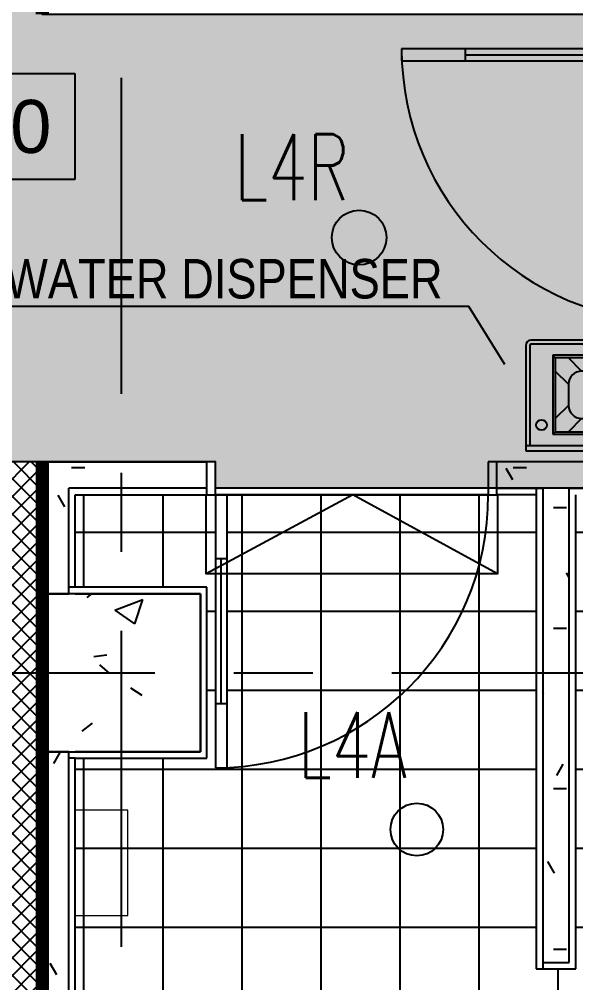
# Model space of a CAD drawing. Header units: millimetres. Extents: x -92759 to 184353, y -15225 to 86714.
# Drawn here: x -40721 to -38608, y 43764 to 47422 of the extents above; entities that cross this region are included whole.
import ezdxf
from ezdxf import colors
from ezdxf.entities.mleader import LeaderData, LeaderLine
from ezdxf.math import Vec2, Vec3

# ---------------------------------------------------------------- set-up
doc = ezdxf.new("R2010")
doc.units = ezdxf.units.MM
doc.linetypes.add('HIDDEN', pattern=[0.375, 0.25, -0.125])
doc.linetypes.add('IDA - Grid Line', pattern=[2100, 1200, -300, 300, -300])
for name, color, linetype in [('0-1', 9, 'Continuous'), ('A-_DOOR----_E', 8, 'Continuous'), ('A-_FLORPATT_H-1', 9, 'Continuous'), ('A-_WALL----_E', 8, 'Continuous'), ('A-_WALL----_H-1', 9, 'Continuous'), ('A-_WALLPRTN_E', 8, 'Continuous'), ('A-PATT-CONC', 8, 'Continuous'), ('E-_LITG _ CKT -DB', 1, 'HIDDEN'), ('E-legend', 1, 'Continuous'), ('HF', 7, 'Continuous'), ('HF Text', 7, 'Continuous'), ('M-ACMV_FCU', 5, 'Continuous'), ('S-_COLN----_E', 8, 'Continuous'), ('water dispenser', 8, 'Continuous')]:
    doc.layers.add(name, color=color, linetype=linetype)
for name, color, linetype, lineweight in [('HFI 9MM FPB', 94, 'Continuous', 5), ('M-ACMV_Control Panel', 7, 'Continuous', 25), ('M-ACMV_CP_ HL', 7, 'Continuous', 20)]:
    doc.layers.add(name, color=color, linetype=linetype, lineweight=lineweight)
doc.layers.add('S-_ANOTGRID_E-1', color=9, linetype='IDA - Grid Line', true_color=0x808080)
doc.styles.add('Arial Narrow', font='ARIALN.TTF')
doc.styles.add('Arial_4', font='arial.ttf', dxfattribs={"height": 1.8})
doc.styles.add('Simplex', font='simplex_.ttf', dxfattribs={"width": 0.7, "height": 450})
pattern_1 = [(0, (-11870.95, 40538.29), (609.6, 152.4), [50.292, -406.908, 50.292, -406.908, -2438.4]), (0, (-11870.95, 40538.29), (609.6, 152.4), [-914.4, 50.292, -864.108, 50.292, -406.908, -1066.8]), (0, (-11870.95, 40538.29), (609.6, 152.4), [-2286, 50.292, -254.508, 50.292, -711.708]), (120, (-11642.35, 40614.49), (-436.7823, 451.7291), [50.292, -406.908, 50.292, -406.908, -2438.4]), (120, (-11642.35, 40614.49), (-436.7823, 451.7291), [-914.4, 50.292, -864.108, 50.292, -406.908, -1066.8]), (120, (-11642.35, 40614.49), (-436.7823, 451.7291), [-2286, 50.292, -254.508, 50.292, -711.708]), (240, (-11566.15, 40919.29), (-172.8177, -604.1291), [50.292, -406.908, 50.292, -406.908, -2438.4]), (240, (-11566.15, 40919.29), (-172.8177, -604.1291), [-914.4, 50.292, -864.108, 50.292, -406.908, -1066.8]), (240, (-11566.15, 40919.29), (-172.8177, -604.1291), [-2286, 50.292, -254.508, 50.292, -711.708])]

# ---------------------------------------------------------------- blocks, each defined once
blk = doc.blocks.new('IDA - F - Single - Swing - FL - Bottom - 1100L X 2200H -TD-06-10140994-BLK8_RHH_1ST STOREY PLAN')
at = {"layer": 'A-_DOOR----_E'}
for p, q in [((518, 1098.5), (473, 1098.5)), ((473, 1098.5), (473, 62.5)), ((518, 62.5), (518, 1098.5)), ((473, 855.5), (518, 855.5)), ((495.5, 855.5), (495.5, 305.5)), ((473, 305.5), (518, 305.5)), ((-518, 62.5), (-550, 62.5)), ((-518, -62.5), (-518, 62.5)), ((473, 62.5), (518, 62.5)), ((550, 62.5), (518, 62.5)), ((518, 62.5), (518, -62.5)), ((-550, -62.5), (-518, -62.5)), ((518, -62.5), (550, -62.5))]:
    blk.add_line(p, q, dxfattribs=at)
blk.add_arc((518, 62.5), 1036, 90, 180, dxfattribs=at)
blk.add_arc((518, 62.5), 1036, 90, 180, dxfattribs=at)
blk = doc.blocks.new('255')
for p, q in [((16995.8, -25738.3), (16696, -26288.3)), ((16696, -26288.3), (16995.8, -26845.3))]:
    blk.add_line(p, q)
blk.add_lwpolyline([(16696, -25738.3), (16995.8, -25738.3), (16995.8, -26845.3), (16696, -26845.3)], close=True)
blk = doc.blocks.new('A$C4750f375')
at = {"layer": 'water dispenser'}
for p, q in [((480, 420), (20, 420)), ((480, 405), (20, 405)), ((0, 400), (0, 0)), ((15, 400), (15, 20)), ((485, 20), (485, 400)), ((500, 0), (500, 400)), ((442.5, 362.5), (102.2, 362.5)), ((102.2, 362.5), (102.2, 62.5)), ((102.2, 362.5), (112.2, 352.5)), ((112.2, 352.5), (112.2, 72.5)), ((432.5, 352.5), (112.2, 352.5)), ((212.2, 302.5), (162.2, 352.5)), ((332.5, 302.5), (382.5, 352.5)), ((432.5, 352.5), (442.5, 362.5)), ((432.5, 72.5), (432.5, 352.5)), ((442.5, 62.5), (442.5, 362.5)), ((162.2, 252.5), (112.2, 302.5)), ((332.5, 302.5), (212.2, 302.5)), ((382.5, 252.5), (432.5, 302.5)), ((162.2, 252.5), (162.2, 172.5)), ((382.5, 172.5), (382.5, 252.5)), ((162.2, 172.5), (112.2, 122.5)), ((382.5, 172.5), (432.5, 122.5)), ((212.2, 122.5), (162.2, 72.5)), ((212.2, 122.5), (332.5, 122.5)), ((332.5, 122.5), (382.5, 72.5)), ((112.2, 72.5), (102.2, 62.5)), ((102.2, 62.5), (442.5, 62.5)), ((112.2, 72.5), (432.5, 72.5)), ((432.5, 72.5), (442.5, 62.5)), ((0, 20), (500, 20)), ((0, 0), (500, 0))]:
    blk.add_line(p, q, dxfattribs=at)
blk.add_circle((59.7, 97.8), 20, dxfattribs=at)
for centre, radius, start, end in [((20, 400), 20, 90, 180), ((20, 400), 5, 90, 180), ((480, 400), 20, 0, 90), ((480, 400), 5, 0, 90), ((212.2, 252.5), 50, 90, 180), ((332.5, 252.5), 50, 0, 90), ((212.2, 172.5), 50, 180, 270), ((332.5, 172.5), 50, 270, 0)]:
    blk.add_arc(centre, radius, start, end, dxfattribs=at)
blk = doc.blocks.new('RCP_B8L1')
at = {"layer": 'A-PATT-CONC'}
h = blk.add_hatch(dxfattribs=at)
h.set_pattern_fill('ANSI37', color=256, scale=15)
h.set_pattern_definition([(45, (-200000, 500000), (-33.67596, 33.67596), []), (135, (-200000, 500000), (-33.67596, -33.67596), [])])
h.paths.add_polyline_path([(-2529.04966, 467793.20229), (-2529.04966, 464761.70958), (3170.94439, 464761.70958), (3170.94439, 457211.70958), (7770.95034, 457211.70958), (7770.95034, 457661.70958), (11460.95032, 457661.70958), (11460.95032, 456911.7134), (14170.95033, 456911.7134), (14170.95033, 472661.70958), (14020.95033, 472661.70958), (14020.95033, 457061.70958), (11610.95032, 457061.70958), (11610.95032, 457811.70958), (7620.95034, 457811.70958), (7620.95034, 457361.70958), (3320.94439, 457361.70958), (3320.94439, 464911.70958), (-2379.04966, 464911.70958), (-2379.04966, 467793.20229)])
at = {"layer": 'HFI 9MM FPB'}
h = blk.add_hatch(dxfattribs=at)
h.set_pattern_fill('ANSI33', color=256, scale=50)
h.paths.add_polyline_path([(3420.95034, 503711.71507), (3420.95034, 499961.70958), (14170.95033, 499961.70958), (14170.95033, 498786.70958), (14170.95033, 496961.70958), (14620.95033, 496961.70958), (14620.95033, 495861.70958), (14170.95033, 495861.70958), (14170.95033, 487961.70958), (14770.95033, 487961.70958), (14770.95033, 488411.70958), (17420.95033, 488411.70958), (17420.95033, 489484.4), (17420.95033, 489561.70958), (19070.95033, 489561.70958), (19070.95033, 488561.70958), (18870.95033, 488561.70958), (18870.95033, 487961.70958), (19070.95033, 487961.70958), (19070.95033, 485386.70958), (15770.95033, 485386.70958), (15770.95033, 486036.70958), (14170.95033, 486036.70958), (14170.95033, 474361.70958), (16695.95033, 474361.70958), (16695.95033, 472561.70958), (14827.95033, 472561.70958), (14827.95033, 472661.70958), (14170.95033, 472661.70958), (14170.95033, 456911.7134), (11460.95032, 456911.7134), (11460.95032, 457661.70958), (7770.95034, 457661.70958), (7770.95034, 457211.70958), (3170.94439, 457211.70958), (3170.94439, 464761.70958), (-2529.04966, 464761.70958), (-2529.04966, 475336.70958), (5770.95034, 475336.70958), (5770.95034, 465361.70958), (12071.95033, 465361.70958), (12071.95033, 486011.70958), (3321.95033, 486011.70958), (3321.95033, 497561.70958), (-2879.04966, 497561.70958), (-2879.04966, 499961.70958), (1920.95034, 499961.70958), (1920.95034, 503711.71507), (2120.95034, 503711.71507)])
h.paths.add_polyline_path([(13420.95033, 497861.70958), (13420.95033, 457661.70958), (12820.95033, 457661.70958), (12820.95033, 497861.70958), (-2178.96619, 497861.70958), (-2178.96619, 499661.70958), (13420.95033, 499661.70958)], flags=16)
h.paths.add_polyline_path([(12070.95033, 496961.70958), (3671.95033, 496961.70959), (3671.95033, 486161.70959), (12070.95033, 486161.70958)], flags=16)
h.paths.add_polyline_path([(15120.95033, 488099.20958), (15120.95033, 486299.20958), (16320.95033, 486299.20958), (16320.95033, 485699.20958), (18720.95033, 485699.20958), (18720.95033, 488099.20958)], flags=16)
h.paths.add_polyline_path([(8070.95034, 463261.70958), (11870.95034, 463261.70958), (11870.95034, 459461.70958), (8070.95034, 459461.70958)], flags=0)
h.paths.add_polyline_path([(7920.95034, 463411.70958), (12020.95034, 463411.70958), (12020.95034, 459311.70958), (7920.95034, 459311.70958)], flags=16)
h.paths.add_polyline_path([(-1979.04966, 474849.20967), (5220.95034, 474849.20967), (5220.95034, 465249.22398), (-1979.04966, 465249.22398)], flags=16)
h.paths.add_polyline_path([(-2529.04966, 467793.20229), (-2529.04966, 464761.70958), (3170.94439, 464761.70958), (3170.94439, 457211.70958), (7770.95034, 457211.70958), (7770.95034, 457661.70958), (11460.95032, 457661.70958), (11460.95032, 456911.7134), (14170.95033, 456911.7134), (14170.95033, 472661.70958), (14020.95033, 472661.70958), (14020.95033, 457061.70958), (11610.95032, 457061.70958), (11610.95032, 457811.70958), (7620.95034, 457811.70958), (7620.95034, 457361.70958), (3320.94439, 457361.70958), (3320.94439, 464911.70958), (-2379.04966, 464911.70958), (-2379.04966, 467793.20229), (-2379.04966, 475186.70967), (5620.95034, 475186.70967), (5620.95034, 465211.72398), (12220.95033, 465211.72398), (12220.95033, 486011.70958), (12070.95033, 486011.70958), (12070.95033, 465361.72398), (5770.95034, 465361.72398), (5770.95034, 475336.70967), (-2529.04966, 475336.70967)], flags=16)
at = {"layer": 'HF'}
for points in [[(14170.95033, 495861.70958), (14170.95033, 487961.70958), (14770.95033, 487961.70958), (14770.95033, 488411.70958), (17420.95033, 488411.70958), (17420.95033, 489484.4), (17420.95033, 489561.70958), (19070.95033, 489561.70958), (19070.95033, 488561.70958), (18870.95033, 488561.70958), (18870.95033, 487961.70958), (19070.95033, 487961.70958), (19070.95033, 485386.70958), (15770.95033, 485386.70958), (15770.95033, 486036.70958), (14170.95033, 486036.70958), (14170.95033, 474361.70958), (16695.95033, 474361.70958), (16695.95033, 472561.70958), (14827.95033, 472561.70958), (14827.95033, 472661.70958), (14170.95033, 472661.70958), (14170.95033, 456911.7134)], [(-2529.04966, 467793.20229), (-2529.04966, 464761.70958), (3170.94439, 464761.70958), (3170.94439, 457211.70958), (7770.95034, 457211.70958), (7770.95034, 457661.70958), (11460.95032, 457661.70958), (11460.95032, 456911.7134), (14170.95033, 456911.7134), (14170.95033, 472661.70958), (14020.95033, 472661.70958), (14020.95033, 457061.70958), (11610.95032, 457061.70958), (11610.95032, 457811.70958), (7620.95034, 457811.70958), (7620.95034, 457361.70958), (3320.94439, 457361.70958), (3320.94439, 464911.70958), (-2379.04966, 464911.70958), (-2379.04966, 467793.20229)]]:
    blk.add_lwpolyline(points, dxfattribs=at)
at = {"layer": 'HF Text', "insert": (12930.6601, 474036.41745), "char_height": 201.462343, "width": 1263.3462081, "attachment_point": 1, "style": 'Arial_4', "bg_fill": 16, "box_fill_scale": 1.5, "bg_fill_color": 256, "bg_fill_transparency": 0}
blk.add_mtext('CH= 3500', dxfattribs=at)
blk = doc.blocks.new('A$C020d881d')
at = {"layer": 'E-legend', "lineweight": 25}
blk.add_circle((818.7, 172), 103.8, dxfattribs=at)
at = {"layer": 'E-legend', "lineweight": 25, "style": 'Simplex', "width": 0.7}
blk.add_text('L4R', height=250, dxfattribs=at).set_placement((345.2, 314.3))
blk = doc.blocks.new('A$Cccd3aec5')
at = {"layer": 'E-legend', "lineweight": 25}
blk.add_circle((791.8, 170.3), 100, dxfattribs=at)
at = {"layer": 'E-legend', "lineweight": 25, "style": 'Simplex', "width": 0.7}
blk.add_text('L4A', height=250, dxfattribs=at).set_placement((341, 366))
blk = doc.blocks.new('EL_B8_L1_R4')
at = {"color": 6, "linetype": 'HIDDEN', "ltscale": 40, "const_width": 50}
for points in [[(13092.9, -27358.3), (13092.9, -43108.3), (10382.9, -43108.3), (10382.9, -42358.3), (6692.9, -42358.3), (6692.9, -42758.3), (2092.9, -42758.3), (2092.9, -35258.3), (-3607.1, -35258.3), (-3607.1, -24683.3), (4692.9, -24683.3), (4692.9, -34658.3), (10992.9, -34658.3), (10992.9, -14008.3), (2242.9, -14008.3), (2242.9, -2458.3), (-3957.1, -2458.3), (-3957.1, -58.3), (842.9, -58.3), (842.9, 3691.7), (2342.9, 3691.7), (2342.9, -58.3), (13092.9, -58.3), (13092.9, -12058.3)], [(13092.9, -14008.3), (13092.9, -25658.3)]]:
    blk.add_lwpolyline(points, dxfattribs=at)
at = {"layer": 'E-_LITG _ CKT -DB', "ltscale": 0.5}
for name, p in [('A$C020d881d', (13476.9, -26678.4)), ('A$Cccd3aec5', (13722.8, -28924.2))]:
    blk.add_blockref(name, p, dxfattribs=at)
blk = doc.blocks.new('A$Ce886c8c0')
at = {"layer": 'M-ACMV_Control Panel', "lineweight": 5}
blk.add_lwpolyline([(200, -200), (200, 200), (0, 200), (0, -200)], close=True, dxfattribs=at)
blk.add_solid([(0, -200), (200, -200), (200, 200), (0, -200)], dxfattribs=at)
blk = doc.blocks.new('ACMV_B8L1_R9')
at = {"layer": 'M-ACMV_CP_ HL'}
blk.add_blockref('A$Ce886c8c0', (249295, -65735.9), dxfattribs=at)
blk = doc.blocks.new('A$Cb2bf8f38')
at = {"layer": 'A-_FLORPATT_H-1'}
h = blk.add_hatch(dxfattribs=at)
h.set_pattern_fill('FP_6', color=256, style=0, pattern_type=2)
h.set_pattern_definition([(0, (4525, 13375), (0, 300), []), (90, (4525, 13375), (-300, 2e-14), [])])
h.paths.add_polyline_path([(2425, 9025), (5225, 9025), (5225, 9950), (5375, 9950), (5375, 9025), (7175, 9025), (7174, 12075), (6975, 12075), (6975, 12725), (7175, 12725), (7175, 13075), (4325, 13075), (4325, 11275), (4175, 11275), (4175, 13075), (3002, 13075), (3002, 12039), (2957, 12039), (2957, 13075), (2425, 13075), (2426, 12725), (2925, 12725), (2925, 12075), (2425, 12075), (2425, 9042.7)])
at = {"layer": 'A-_WALL----_H-1'}
h = blk.add_hatch(dxfattribs=at)
h.set_pattern_fill('FP_1', color=256, style=0, pattern_type=2)
h.set_pattern_definition(pattern_1)
h.paths.add_polyline_path([(5106.8, 13100), (7200, 13100), (7200, 13200), (4025, 13200), (4025, 13100), (4901.5, 13100)])
h.paths.add_polyline_path([(2400, 13100), (2925, 13100), (2925, 13200), (2300, 13200), (2300, 13100)])
h = blk.add_hatch(dxfattribs=at)
h.set_pattern_fill('FP_1', color=256, style=0, pattern_type=2)
h.set_pattern_definition(pattern_1)
h.paths.add_polyline_path([(2300, 8962.5), (2400, 8962.5), (2400, 12100), (2300, 12100), (2300, 10770.1)])
h.paths.add_polyline_path([(2300, 12700), (2400, 12700), (2400, 13100), (2300, 13100), (2300, 13075)])
h = blk.add_hatch(dxfattribs=at)
h.set_pattern_fill('FP_1', color=256, style=0, pattern_type=2)
h.set_pattern_definition(pattern_1)
h.paths.add_polyline_path([(4300, 11300), (4300, 13100), (4200, 13100), (4200, 11300)])
at = {"layer": 'S-_COLN----_E'}
h = blk.add_hatch(dxfattribs=at)
h.set_pattern_fill('FP_4', color=256, style=0, pattern_type=2)
h.set_pattern_definition([(50, (-11870.95, 40538.3), (1093.104, -95.634), [114.3, -1257.3]), (355, (-11871, 40538.3), (-211.457, 1146.34), [91.44, -1005.84]), (100.451, (-11779.9, 40530.3), (881.656, 1050.7), [97.14, -1068.54]), (46.184, (-11871, 40843.1), (1626.475, -252.257), [171.45, -1885.95]), (96.636, (-11735.4, 40822), (1424.416, 1484.565), [145.71, -1602.81]), (351.184, (-11871, 40843.1), (1424.43, 1484.55), [137.16, -1508.76]), (21, (-11718.55, 40766.9), (909.686, -613.59), [114.3, -1257.3]), (326, (-11718.6, 40766.9), (370.812, 1105.13), [91.44, -1005.84]), (71.451, (-11642.7, 40715.8), (1280.503, 491.528), [97.14, -1068.54]), (37.5, (-11870.95, 40538.3), (18.5313, 507.3303), [50.292, -943.356, 50.292, -970.788, -1009.65]), (37.5, (-11870.95, 40538.3), (18.5313, 507.3303), [-2014.728, 50.292, -959.358]), (7.5, (-11870.95, 40538.3), (400.918, 601.084), [50.292, -531.876, 50.292, -920.496, -384.81]), (7.5, (-11870.95, 40538.3), (400.918, 601.084), [-1552.956, 50.292, -334.518]), (327.5, (-12210.8, 40538.3), (813.545, -34.3737), [50.292, -330.708, 50.292, -1138.428, -1577.34]), (327.5, (-12210.8, 40538.3), (813.545, -34.3737), [-1569.72, 50.292, -1527.048]), (317.5, (-12363.2, 40538.3), (888.775, 152.56), [50.292, -445.008, 50.292, -739.14, -1120.14]), (317.5, (-12363.2, 40538.3), (888.775, 152.56), [-1284.732, 50.292, -1069.848])])
h.paths.add_polyline_path([(2900, 12100), (2900, 12700), (2300, 12700), (2300, 12100), (2774.7, 12100)])
at = {"layer": 'A-_WALL----_E'}
for p, q in [((2925, 13100), (2400, 13100)), ((2400, 12700), (2400, 13100)), ((4025, 13100), (4200, 13100)), ((4175, 13100), (4175, 13075)), ((4200, 13100), (4200, 13075)), ((4300, 13100), (7200, 13100)), ((4300, 11300), (4300, 13100)), ((2425, 12725), (2400, 12725)), ((2400, 9000), (2400, 12100)), ((2425, 12075), (2400, 12075)), ((4200, 11300), (4300, 11300))]:
    blk.add_line(p, q, dxfattribs=at)
at = {"layer": 'A-_WALLPRTN_E'}
for p, q in [((2300, 13200), (2925, 13200)), ((2300, 13200), (2300, 12700)), ((2925, 13075), (2925, 13200)), ((4700, 13200), (4025, 13200)), ((4025, 13075), (4025, 13200)), ((2425, 13075), (2925, 13075)), ((2425, 12725), (2425, 13075)), ((3993, 13075), (2957, 13075)), ((4175, 13075), (4025, 13075)), ((4175, 13075), (4175, 11275)), ((4200, 13075), (4200, 11275)), ((4325, 11275), (4325, 13075)), ((2300, 12700), (2400, 12700)), ((2925, 12725), (2425, 12725)), ((2425, 12700), (2900, 12700)), ((2900, 12700), (2900, 12100)), ((2925, 12075), (2925, 12725)), ((2300, 12100), (2300, 8937.5)), ((2400, 12100), (2300, 12100)), ((2900, 12100), (2425, 12100)), ((2425, 9025), (2425, 12075)), ((2425, 12075), (2925, 12075)), ((4175, 11275), (4325, 11275))]:
    blk.add_line(p, q, dxfattribs=at)
at = {"layer": 'S-_ANOTGRID_E-1'}
for p, q in [((2600, -20141.4), (2600, 53272.8)), ((-38373.1, 12400), (13584.7, 12400))]:
    blk.add_line(p, q, dxfattribs=at)
at = {"layer": 'S-_COLN----_E'}
for p, q in [((2400, 12700), (2300, 12700)), ((2300, 12700), (2300, 12100)), ((2425, 12700), (2400, 12700)), ((2900, 12700), (2425, 12700)), ((2900, 12100), (2900, 12700)), ((2300, 12100), (2400, 12100)), ((2400, 12100), (2425, 12100)), ((2425, 12100), (2900, 12100))]:
    blk.add_line(p, q, dxfattribs=at)
at = {"color": 6}
blk.add_blockref('A$C4750f375', (4135.3, 13242.5), dxfattribs=at)
at = {"rotation": 270}
blk.add_blockref('255', (29766.8, 29771), dxfattribs=at)
at = {"layer": 'A-_DOOR----_E'}
for p, rotation in [((4762.5, 14250), 90), ((3475, 13137.5), 180)]:
    blk.add_blockref('IDA - F - Single - Swing - FL - Bottom - 1100L X 2200H -TD-06-10140994-BLK8_RHH_1ST STOREY PLAN', p, dxfattribs=dict(at, rotation=rotation))
ml = blk.add_multileader_mtext('Standard')
ml.set_content('FREE STANDING WATER DISPENSER', color=256, style='Arial Narrow')
ml.set_leader_properties()
ml.build(insert=Vec2(0, 0))
ml.multileader.update_dxf_attribs({"text_right_attachment_type": 6, "dogleg_length": 100, "arrow_head_size": 150})
ctx = ml.context
ctx.base_point, ctx.char_height, ctx.arrow_head_size, ctx.landing_gap_size, ctx.plane_origin = Vec3(733.8, 13894.5), 150, 150, 0.09, Vec3(4135.3, 13442.5)
ctx.right_attachment, ctx.text_align_type = 6, 2
notes = []
notes.append((ctx, [(0, (1, 1, 0), (3919.7, 13790.8), (-1, 0), 100, [(0, [(4135.3, 13442.5)], 0, [])])]))
ctx.mtext.insert, ctx.mtext.alignment, ctx.mtext.flow_direction = Vec3(3819.6, 13970.8), 3, 5
for ctx, leaders in notes:
    for number, flags, end, landing, length, lines in leaders:
        leader = LeaderData()
        leader.index, (leader.has_last_leader_line, leader.has_dogleg_vector, leader.attachment_direction) = number, flags
        leader.last_leader_point, leader.dogleg_vector, leader.dogleg_length = Vec3(end), Vec3(landing), length
        for number, points, colour, breaks in lines:
            line = LeaderLine()
            line.index, line.vertices, line.color, line.breaks = number, Vec3.list(points), colors.encode_raw_color(colour), breaks
            leader.lines.append(line)
        ctx.leaders.append(leader)

msp = doc.modelspace()

# ---------------------------------------------------------------- block references
at = {"layer": '0-1'}
msp.add_blockref('A$Cb2bf8f38', (-42933, 32541.2), dxfattribs=at)

# ---------------------------------------------------------------- next in the draw order: block references
at = {"color": 0}
msp.add_blockref('EL_B8_L1_R4', (-53725.9, 73099.6), dxfattribs=at)
at = {"layer": 'A-PATT-CONC', "color": 152, "true_color": 0x2776bb}
msp.add_blockref('RCP_B8L1', (-54804, -426920.5), dxfattribs=at)

# ---------------------------------------------------------------- next in the draw order: block references
at = {"layer": 'M-ACMV_FCU', "color": 5}
msp.add_blockref('ACMV_B8L1_R9', (-289803, 109954.6), dxfattribs=at)

doc.saveas('drawing.dxf')
